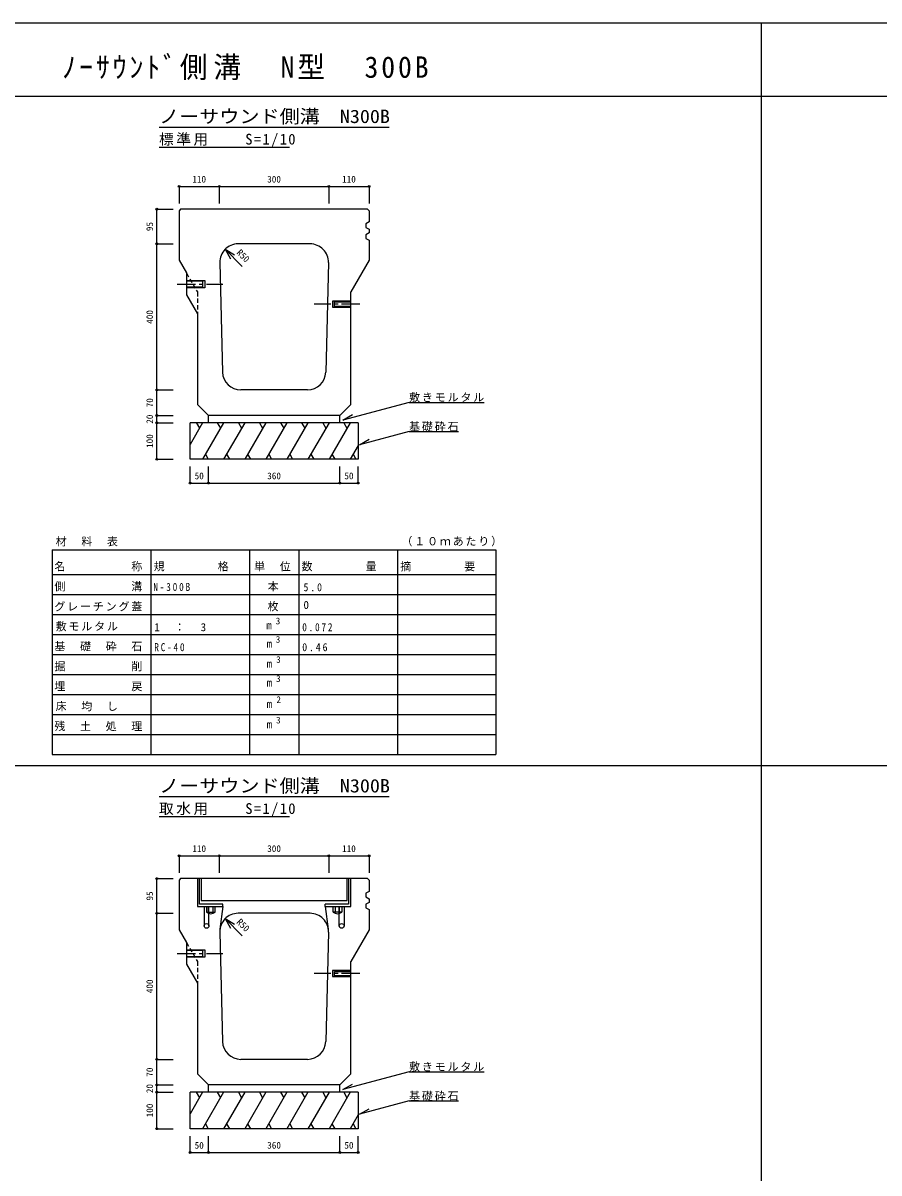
# Model space of a CAD drawing. Units: millimetres at full size, sheet at 1:10. Extents: x -5796 to 2204, y -2745 to 2955.
# Drawn here: x -2483 to -140, y -194 to 2955 of the extents above; entities that cross this region are included whole.
import ezdxf
from ezdxf.enums import TextEntityAlignment as Align

# ---------------------------------------------------------------- set-up
doc = ezdxf.new("R2010")
doc.units = ezdxf.units.MM
doc.header["$LTSCALE"] = 10
doc.header["$PDMODE"] = 32
doc.header["$PDSIZE"] = 5
doc.linetypes.add('CHAIN1', pattern=[8, 5, -1, 1, -1])
doc.linetypes.add('DASHED1', pattern=[1.8, 1.2, -0.6])
doc.layers.add('0-0_通り芯', color=7, linetype='Continuous')
doc.styles.add('ＭＳ ゴシック', font='')
doc.styles.get('ＭＳ ゴシック').set_extended_font_data('MS Gothic')

msp = doc.modelspace()

# ---------------------------------------------------------------- linework, layer by layer
at = {"layer": '0-0_通り芯', "color": 2}
for p, q in [((-5795.87, 2955.18), (2204.13, 2955.18)), ((-462.53, 2955.18), (-462.53, -2744.82)), ((-5795.87, 2755.18), (2204.13, 2755.18)), ((-1981.37, 535.85), (-1981.37, 519.85)), ((-1975.37, 519.85), (-1975.37, 535.85)), ((-1963.37, 535.85), (-1963.37, 519.85)), ((-1957.37, 519.85), (-1957.37, 535.85)), ((-1634.37, 519.85), (-1634.37, 535.85)), ((-1628.37, 535.85), (-1628.37, 519.85)), ((-1616.37, 519.85), (-1616.37, 535.85)), ((-1981.37, 519.85), (-1957.37, 519.85))]:
    msp.add_line(p, q, dxfattribs=at)
at = {"layer": '0-0_通り芯'}
for p, q in [((-2110.87, 2670.18), (-1480.87, 2670.18)), ((-2110.87, 2615.18), (-1753.37, 2615.18)), ((-1426.1, 1916.23), (-1221.1, 1916.23)), ((-1565.87, 1860.18), (-2025.87, 1860.18)), ((-2025.87, 1760.18), (-2025.87, 1860.18)), ((-1991.82, 1860.18), (-2025.87, 1801.21)), ((-2009.45, 1860.76), (-2000.47, 1845.2)), ((-1934.08, 1860.18), (-1991.82, 1760.18)), ((-1975.87, 1860.18), (-1975.87, 1880.18)), ((-1951.38, 1860.18), (-1942.73, 1845.2)), ((-1876.35, 1860.18), (-1934.08, 1760.18)), ((-1893.65, 1860.18), (-1885, 1845.2)), ((-1818.61, 1860.18), (-1876.35, 1760.18)), ((-1835.91, 1860.18), (-1827.26, 1845.2)), ((-1760.88, 1860.18), (-1818.61, 1760.18)), ((-1778.18, 1860.18), (-1769.53, 1845.2)), ((-1703.14, 1860.18), (-1760.88, 1760.18)), ((-1720.44, 1860.18), (-1711.79, 1845.2)), ((-1645.41, 1860.18), (-1703.14, 1760.18)), ((-1662.71, 1860.18), (-1654.06, 1845.2)), ((-1587.67, 1860.18), (-1645.41, 1760.18)), ((-1615.87, 1860.18), (-1615.87, 1880.18)), ((-1604.97, 1860.18), (-1596.32, 1845.2)), ((-1565.87, 1860.18), (-1565.87, 1760.18)), ((-1426.1, 1836.43), (-1561.98, 1800.02)), ((-1426.1, 1836.43), (-1291.1, 1836.43)), ((-1565.87, 1797.95), (-1587.67, 1760.18)), ((-1561.98, 1800.02), (-1536, 1815.02)), ((-1983.9, 1773.9), (-1975.98, 1760.18)), ((-1926.16, 1773.9), (-1918.24, 1760.18)), ((-1868.43, 1773.9), (-1860.51, 1760.18)), ((-1810.69, 1773.9), (-1802.77, 1760.18)), ((-1752.96, 1773.9), (-1745.04, 1760.18)), ((-1695.22, 1773.9), (-1687.3, 1760.18)), ((-1637.49, 1773.9), (-1629.57, 1760.18)), ((-1579.75, 1773.9), (-1571.83, 1760.18)), ((-1565.87, 1760.18), (-2025.87, 1760.18)), ((-2403.37, 1512.73), (-1188.37, 1512.73)), ((-2403.37, 1512.73), (-2403.37, 1389.61)), ((-2133.37, 1512.73), (-2133.37, 1389.61)), ((-1863.37, 1512.73), (-1863.37, 1389.61)), ((-1728.37, 1512.73), (-1728.37, 1389.61)), ((-1458.37, 1512.73), (-1458.37, 1389.61)), ((-1188.37, 1512.73), (-1188.37, 1389.61)), ((-2403.37, 1444.33), (-1188.37, 1444.33)), ((-2403.37, 1389.61), (-1188.37, 1389.61)), ((-2403.37, 1389.61), (-2403.37, 951.85)), ((-2133.37, 1389.61), (-2133.37, 951.85)), ((-1863.37, 1389.61), (-1863.37, 951.85)), ((-1728.37, 1389.61), (-1728.37, 951.85)), ((-1458.37, 1389.61), (-1458.37, 951.85)), ((-1188.37, 1389.61), (-1188.37, 951.85)), ((-2403.37, 1334.89), (-1188.37, 1334.89)), ((-2403.37, 1280.17), (-1188.37, 1280.17)), ((-2403.37, 1225.45), (-1188.37, 1225.45)), ((-2403.37, 1170.73), (-1188.37, 1170.73)), ((-2403.37, 1116.01), (-1188.37, 1116.01)), ((-2403.37, 1061.29), (-1188.37, 1061.29)), ((-2403.37, 1006.57), (-1188.37, 1006.57)), ((-2403.37, 951.85), (-1188.37, 951.85)), ((-2317.87, 951.85), (-1408.87, 951.85)), ((-2110.87, 836.85), (-1480.87, 836.85)), ((-2110.87, 781.85), (-1753.37, 781.85)), ((-1995.87, 611.85), (-1995.87, 551.85)), ((-1595.87, 551.85), (-1595.87, 611.85)), ((-1995.87, 551.85), (-1595.87, 551.85)), ((-1426.1, 82.9), (-1221.1, 82.9)), ((-1975.87, 26.85), (-1975.87, 46.85)), ((-1615.87, 26.85), (-1615.87, 46.85)), ((-1565.87, 26.85), (-2025.87, 26.85)), ((-2025.87, -73.15), (-2025.87, 26.85)), ((-1991.82, 26.85), (-2025.87, -32.13)), ((-2009.45, 27.43), (-2000.47, 11.86)), ((-1934.08, 26.85), (-1991.82, -73.15)), ((-1951.38, 26.85), (-1942.73, 11.86)), ((-1876.35, 26.85), (-1934.08, -73.15)), ((-1893.65, 26.85), (-1885, 11.86)), ((-1818.61, 26.85), (-1876.35, -73.15)), ((-1835.91, 26.85), (-1827.26, 11.86)), ((-1760.88, 26.85), (-1818.61, -73.15)), ((-1778.18, 26.85), (-1769.53, 11.86)), ((-1703.14, 26.85), (-1760.88, -73.15)), ((-1720.44, 26.85), (-1711.79, 11.86)), ((-1645.41, 26.85), (-1703.14, -73.15)), ((-1662.71, 26.85), (-1654.06, 11.86)), ((-1587.67, 26.85), (-1645.41, -73.15)), ((-1604.97, 26.85), (-1596.32, 11.86)), ((-1565.87, 26.85), (-1565.87, -73.15)), ((-1426.1, 3.1), (-1561.98, -33.31)), ((-1426.1, 3.1), (-1291.1, 3.1)), ((-1561.98, -33.31), (-1536, -18.31)), ((-1983.9, -59.43), (-1975.98, -73.15)), ((-1926.16, -59.43), (-1918.24, -73.15)), ((-1868.43, -59.43), (-1860.51, -73.15)), ((-1810.69, -59.43), (-1802.77, -73.15)), ((-1752.96, -59.43), (-1745.04, -73.15)), ((-1695.22, -59.43), (-1687.3, -73.15)), ((-1637.49, -59.43), (-1629.57, -73.15)), ((-1565.87, -35.38), (-1587.67, -73.15)), ((-1579.75, -59.43), (-1571.83, -73.15)), ((-1565.87, -73.15), (-2025.87, -73.15))]:
    msp.add_line(p, q, dxfattribs=at)
at = {"layer": '0-0_通り芯', "color": 4}
for p, q in [((-2055.87, 2507.7), (-1945.87, 2507.7)), ((-2055.87, 2507.7), (-2055.87, 2461.19)), ((-1945.87, 2507.7), (-1945.87, 2461.19)), ((-1945.87, 2507.7), (-1645.87, 2507.7)), ((-1645.87, 2507.7), (-1645.87, 2461.19)), ((-1645.87, 2507.7), (-1535.87, 2507.7)), ((-1535.87, 2507.7), (-1535.87, 2461.19)), ((-2116.87, 2350.18), (-2116.87, 2445.18)), ((-2116.87, 2445.18), (-2071.87, 2445.18)), ((-2116.87, 2350.18), (-2071.87, 2350.18)), ((-2116.87, 1950.18), (-2116.87, 2350.18)), ((-1929.96, 2335.54), (-1903.97, 2320.54)), ((-1929.96, 2335.54), (-1914.96, 2309.56)), ((-1882.95, 2288.53), (-1929.96, 2335.54)), ((-2116.87, 1880.18), (-2116.87, 1950.18)), ((-2116.87, 1950.18), (-2071.87, 1950.18)), ((-2116.87, 1860.18), (-2116.87, 1880.18)), ((-2116.87, 1880.18), (-2071.87, 1880.18)), ((-2116.87, 1760.18), (-2116.87, 1860.18)), ((-2116.87, 1860.18), (-2071.87, 1860.18)), ((-2116.87, 1760.18), (-2071.87, 1760.18)), ((-2025.87, 1695.18), (-2025.87, 1740.18)), ((-1975.87, 1695.18), (-1975.87, 1740.18)), ((-1615.87, 1695.18), (-1615.87, 1740.18)), ((-1565.87, 1695.18), (-1565.87, 1740.18)), ((-2025.87, 1695.18), (-1975.87, 1695.18)), ((-1975.87, 1695.18), (-1615.87, 1695.18)), ((-1615.87, 1695.18), (-1565.87, 1695.18)), ((-5795.87, 921.85), (2204.13, 921.85)), ((-2055.87, 674.37), (-1945.87, 674.37)), ((-2055.87, 674.37), (-2055.87, 627.86)), ((-1945.87, 674.37), (-1945.87, 627.86)), ((-1945.87, 674.37), (-1645.87, 674.37)), ((-1645.87, 674.37), (-1645.87, 627.86)), ((-1645.87, 674.37), (-1535.87, 674.37)), ((-1535.87, 674.37), (-1535.87, 627.86)), ((-2116.87, 516.85), (-2116.87, 611.85)), ((-2116.87, 611.85), (-2071.87, 611.85)), ((-1999.87, 541.85), (-1999.87, 611.85)), ((-1591.87, 611.85), (-1591.87, 541.85)), ((-1585.87, 535.85), (-1585.87, 611.85)), ((-1935.87, 541.85), (-1999.87, 541.85)), ((-1987.37, 535.85), (-1987.37, 482.35)), ((-1974.37, 482.35), (-1974.37, 535.85)), ((-1935.87, 535.85), (-1935.87, 541.85)), ((-1591.87, 541.85), (-1655.87, 541.85)), ((-1655.87, 535.85), (-1655.87, 541.85)), ((-1655.87, 535.85), (-1585.87, 535.85)), ((-1617.37, 482.35), (-1617.37, 535.85)), ((-1604.37, 535.85), (-1604.37, 482.35)), ((-2116.87, 116.85), (-2116.87, 516.85)), ((-2116.87, 516.85), (-2071.87, 516.85)), ((-1929.96, 502.2), (-1903.97, 487.2)), ((-1929.96, 502.2), (-1914.96, 476.22)), ((-1882.95, 455.2), (-1929.96, 502.2)), ((-2116.87, 46.85), (-2116.87, 116.85)), ((-2116.87, 116.85), (-2071.87, 116.85)), ((-2116.87, 26.85), (-2116.87, 46.85)), ((-2116.87, 46.85), (-2071.87, 46.85)), ((-2116.87, -73.15), (-2116.87, 26.85)), ((-2116.87, 26.85), (-2071.87, 26.85)), ((-2116.87, -73.15), (-2071.87, -73.15)), ((-2025.87, -138.15), (-2025.87, -93.15)), ((-1975.87, -138.15), (-1975.87, -93.15)), ((-1615.87, -138.15), (-1615.87, -93.15)), ((-1565.87, -138.15), (-1565.87, -93.15)), ((-2025.87, -138.15), (-1975.87, -138.15)), ((-1975.87, -138.15), (-1615.87, -138.15)), ((-1615.87, -138.15), (-1565.87, -138.15))]:
    msp.add_line(p, q, dxfattribs=at)
at = {"layer": '0-0_通り芯', "color": 3}
for p, q in [((-2051.87, 2445.18), (-2055.87, 2441.18)), ((-2055.87, 2441.18), (-2055.87, 2305.18)), ((-1539.87, 2445.18), (-2051.87, 2445.18)), ((-1539.87, 2445.18), (-1535.87, 2441.18)), ((-1535.87, 2441.18), (-1535.87, 2410.18)), ((-1535.87, 2390.18), (-1535.87, 2380.18)), ((-1697.13, 2350.18), (-1894.6, 2350.18)), ((-2055.87, 2305.18), (-2035.87, 2270.54)), ((-1535.87, 2305.18), (-1585.87, 2218.58)), ((-1944.58, 2298.93), (-1937.08, 1998.93)), ((-1647.15, 2298.93), (-1654.65, 1998.93)), ((-1585.87, 1910.18), (-1585.87, 2218.58)), ((-2005.87, 2158.58), (-2005.87, 1910.18)), ((-1704.63, 1950.18), (-1887.1, 1950.18)), ((-1615.87, 1880.18), (-1585.87, 1910.18)), ((-2051.87, 611.85), (-2055.87, 607.85)), ((-2055.87, 607.85), (-2055.87, 471.85)), ((-1539.87, 611.85), (-2051.87, 611.85)), ((-1535.87, 607.85), (-1539.87, 611.85)), ((-1535.87, 607.85), (-1539.87, 611.85)), ((-1935.87, 535.85), (-1944.16, 473.44)), ((-1655.87, 535.85), (-1647.57, 473.44)), ((-1535.87, 556.85), (-1535.87, 546.85)), ((-1697.13, 516.85), (-1894.6, 516.85)), ((-1535.87, 526.85), (-1535.87, 471.85)), ((-2055.87, 471.85), (-2035.87, 437.21)), ((-1944.58, 465.6), (-1937.08, 165.6)), ((-1647.15, 465.6), (-1654.65, 165.6)), ((-1535.87, 471.85), (-1585.87, 385.25)), ((-1585.87, 76.85), (-1585.87, 385.25)), ((-2005.87, 325.25), (-2005.87, 76.85)), ((-1704.63, 116.85), (-1887.1, 116.85)), ((-1615.87, 46.85), (-1585.87, 76.85))]:
    msp.add_line(p, q, dxfattribs=at)
at = {"layer": '0-0_通り芯', "linetype": 'CHAIN1'}
for p, q in [((-2060.87, 2240.18), (-1935.87, 2240.18)), ((-1560.87, 2185.18), (-1685.87, 2185.18)), ((-2060.87, 406.85), (-1935.87, 406.85)), ((-1560.87, 351.85), (-1685.87, 351.85))]:
    msp.add_line(p, q, dxfattribs=at)
at = {"layer": '0-0_通り芯', "color": 3, "linetype": 'DASHED1'}
for p, q in [((-2005.87, 2218.58), (-2005.87, 2158.58)), ((-2005.87, 385.25), (-2005.87, 325.25))]:
    msp.add_line(p, q, dxfattribs=at)
at = {"layer": '0-0_通り芯', "color": 3}
for points in [[(-1535.87, 2410.18), (-1544.87, 2405.18), (-1544.87, 2395.18), (-1535.87, 2390.18)], [(-1535.87, 2380.18), (-1544.87, 2375.18), (-1544.87, 2365.18)], [(-1544.87, 2365.18), (-1535.87, 2360.18), (-1535.87, 2305.18)], [(-2035.87, 2270.54), (-2035.87, 2210.54), (-2005.87, 2158.58)], [(-1615.87, 1880.18), (-1975.87, 1880.18), (-2005.87, 1910.18)], [(-1535.87, 607.85), (-1535.87, 576.85), (-1544.87, 571.85), (-1544.87, 561.85), (-1535.87, 556.85)], [(-1535.87, 546.85), (-1544.87, 541.85), (-1544.87, 531.85), (-1535.87, 526.85)], [(-2035.87, 437.21), (-2035.87, 377.21), (-2005.87, 325.25)], [(-1615.87, 46.85), (-1975.87, 46.85), (-2005.87, 76.85)]]:
    msp.add_lwpolyline(points, dxfattribs=at)
at = {"layer": '0-0_通り芯', "color": 3, "linetype": 'DASHED1'}
for points in [[(-2035.87, 2270.54), (-2005.87, 2218.58), (-2005.87, 2158.58)], [(-2035.87, 437.21), (-2005.87, 385.25), (-2005.87, 325.25)]]:
    msp.add_lwpolyline(points, dxfattribs=at)
at = {"layer": '0-0_通り芯'}
for points in [[(-2035.87, 2250.18), (-1985.87, 2250.18), (-1985.87, 2230.18), (-2035.87, 2230.18)], [(-2035.87, 2232.18), (-1990.87, 2232.18), (-1990.87, 2248.18), (-2035.87, 2248.18)], [(-1585.87, 2193.18), (-1635.87, 2193.18), (-1635.87, 2177.18), (-1585.87, 2177.18)], [(-1585.87, 2179.18), (-1630.87, 2179.18), (-1630.87, 2191.18), (-1585.87, 2191.18)], [(-1426.1, 1916.23), (-1607.61, 1867.6), (-1581.62, 1882.6)], [(-2035.87, 416.85), (-1985.87, 416.85), (-1985.87, 396.85), (-2035.87, 396.85)], [(-2035.87, 398.85), (-1990.87, 398.85), (-1990.87, 414.85), (-2035.87, 414.85)], [(-1585.87, 359.85), (-1635.87, 359.85), (-1635.87, 343.85), (-1585.87, 343.85)], [(-1585.87, 345.85), (-1630.87, 345.85), (-1630.87, 357.85), (-1585.87, 357.85)], [(-1426.1, 82.9), (-1607.61, 34.26), (-1581.62, 49.26)]]:
    msp.add_lwpolyline(points, dxfattribs=at)
at = {"layer": '0-0_通り芯', "color": 4}
msp.add_lwpolyline([(-2005.87, 611.85), (-2005.87, 535.85), (-1935.87, 535.85)], dxfattribs=at)
at = {"layer": '0-0_通り芯', "color": 2}
msp.add_lwpolyline([(-1610.37, 535.85), (-1610.37, 519.85), (-1634.37, 519.85)], dxfattribs=at)
at = {"layer": '0-0_通り芯', "color": 4}
for centre in [(-1980.87, 482.35), (-1610.87, 482.35)]:
    msp.add_circle(centre, 6.5, dxfattribs=at)
at = {"layer": '0-0_通り芯', "color": 3}
for centre, start, end in [((-1894.6, 2300.18), 90, 181.43209), ((-1697.13, 2300.18), 358.56801, 90), ((-1887.1, 2000.18), 181.43209, 270), ((-1704.63, 2000.18), 270, 358.56801), ((-1894.6, 466.85), 90, 181.43209), ((-1697.13, 466.85), 358.56801, 90), ((-1887.1, 166.85), 181.43209, 270), ((-1704.63, 166.85), 270, 358.56801)]:
    msp.add_arc(centre, 50, start, end, dxfattribs=at)
at = {"layer": '0-0_通り芯', "color": 2}
for centre in [(-1969.37, 535.85), (-1622.37, 535.85)]:
    msp.add_arc(centre, 20, 233.1301, 306.8699, dxfattribs=at)
at = {"layer": '0-0_通り芯', "color": 4}
for p in [(-2055.87, 2507.7), (-1945.87, 2507.7), (-1645.87, 2507.7), (-1535.87, 2507.7), (-2116.87, 2445.18), (-2116.87, 2350.18), (-2116.87, 1950.18), (-2116.87, 1880.18), (-2116.87, 1860.18), (-2116.87, 1760.18), (-2025.87, 1695.18), (-1975.87, 1695.18), (-1615.87, 1695.18), (-1565.87, 1695.18), (-2055.87, 674.37), (-1945.87, 674.37), (-1645.87, 674.37), (-1535.87, 674.37), (-2116.87, 611.85), (-2116.87, 516.85), (-2116.87, 116.85), (-2116.87, 46.85), (-2116.87, 26.85), (-2116.87, -73.15), (-2025.87, -138.15), (-1975.87, -138.15), (-1615.87, -138.15), (-1565.87, -138.15)]:
    msp.add_point(p, dxfattribs=at)

# ---------------------------------------------------------------- texts
at = {"layer": '0-0_通り芯', "color": 3, "style": 'ＭＳ ゴシック', "width": 1.1}
for p in [(-2110.87, 2670.18), (-2110.87, 836.85)]:
    msp.add_text('ノーサウンド側溝\u3000N300B', height=36.66, dxfattribs=at).set_placement(p, align=Align.BOTTOM_LEFT)
at = {"layer": '0-0_通り芯', "color": 4, "style": 'ＭＳ ゴシック'}
for s, p in [('110', (-2019.62, 2512.7)), ('300', (-1814.62, 2512.7)), ('110', (-1609.62, 2512.7)), ('50', (-2013.37, 1700.18)), ('360', (-1814.62, 1700.18)), ('50', (-1603.37, 1700.18)), ('3', (-1791.34, 1302.79)), ('3', (-1791.34, 1252.17)), ('3', (-1790.17, 1197.11)), ('3', (-1790.44, 1144.85)), ('2', (-1789.54, 1087.33)), ('3', (-1790.44, 1031.24)), ('110', (-2019.62, 679.37)), ('300', (-1814.62, 679.37)), ('110', (-1609.62, 679.37)), ('50', (-2013.37, -133.15)), ('360', (-1814.62, -133.15)), ('50', (-1603.37, -133.15))]:
    msp.add_text(s, height=18.33, dxfattribs=at).set_placement(p, align=Align.BOTTOM_LEFT)
for s, rotation, p in [('95', 90, (-2121.87, 2385.18)), ('R50', 315, (-1903.97, 2320.54)), ('400', 90, (-2121.87, 2131.43)), ('70', 90, (-2121.87, 1902.68)), ('20', 90, (-2121.87, 1857.68)), ('100', 90, (-2121.87, 1791.43)), ('95', 90, (-2121.87, 551.85)), ('R50', 315, (-1903.97, 487.2)), ('400', 90, (-2121.87, 298.1)), ('70', 90, (-2121.87, 69.35)), ('20', 90, (-2121.87, 24.35)), ('100', 90, (-2121.87, -41.9))]:
    msp.add_text(s, height=18.33, rotation=rotation, dxfattribs=at).set_placement(p, align=Align.BOTTOM_LEFT)
at = {"layer": '0-0_通り芯', "style": 'ＭＳ ゴシック'}
for s, p in [('0', (-1715.37, 1343.83)), ('m', (-1817.44, 1288.43)), ('m', (-1816.54, 1237.81)), ('m', (-1816.54, 1183.09)), ('m', (-1816.54, 1131.11)), ('m', (-1816.45, 1072.97)), ('m', (-1816.27, 1016.88))]:
    msp.add_text(s, height=21.99, dxfattribs=at).set_placement(p, align=Align.BOTTOM_LEFT)
at = {"layer": '0-0_通り芯', "color": 2, "insert": (-2375.86, 2798.68), "char_height": 58.65, "attachment_point": 7, "style": 'ＭＳ ゴシック'}
msp.add_mtext('\\T1.21;\\W0.95;ﾉｰｻｳﾝﾄﾞ側溝\u3000N型\u3000300B', dxfattribs=at)
at = {"layer": '0-0_通り芯', "attachment_point": 7, "style": 'ＭＳ ゴシック'}
for s, insert, char_height in [('\\T1.18;標準用\u3000\u3000S=1/10', (-2110.87, 2615.18), 29.33), ('\\T1.17;敷きモルタル', (-1426.1, 1916.23), 21.99), ('\\T1.17;基礎砕石', (-1426.1, 1836.43), 21.99), ('\\T1.17;材\u3000料\u3000表', (-2393.87, 1521.67), 21.99), ('\\T1.17;（１０ｍあたり）', (-1447.11, 1521.67), 21.99), ('\\T1.17;名\u3000\u3000\u3000\u3000\u3000称', (-2397.37, 1453.27), 21.99), ('\\T1.17;規\u3000\u3000\u3000\u3000格', (-2125.62, 1453.27), 21.99), ('\\T1.17;単\u3000位', (-1850.37, 1453.27), 21.99), ('\\T1.17;数\u3000\u3000\u3000\u3000量', (-1720.62, 1453.27), 21.99), ('\\T1.17;摘\u3000\u3000\u3000\u3000要', (-1450.62, 1453.27), 21.99), ('\\T1.17;側\u3000\u3000\u3000\u3000\u3000溝', (-2397.37, 1398.55), 21.99), ('\\T1.39;\\W0.85;N-300B', (-2126.62, 1399.34), 21.99), ('\\T1.17;\u3000本', (-1848.62, 1398.55), 21.99), ('\\T1.38;\\W0.9;5.0', (-1715.37, 1398.55), 21.99), ('\\T1.17;グレーチング蓋', (-2397.37, 1343.83), 21.99), ('\\T1.17;\u3000枚', (-1848.62, 1343.83), 21.99), ('\\T1.17;敷モルタル', (-2393.87, 1289.11), 21.99), ('\\T1.21;1\u3000：\u30003', (-2123.87, 1289.11), 21.99), ('\\T1.38;\\W0.85;0.072', (-1718.87, 1289.11), 21.99), ('\\T1.17;基\u3000礎\u3000砕\u3000石', (-2397.37, 1234.39), 21.99), ('\\T1.38;\\W0.85;RC-40', (-2123.87, 1234.39), 21.99), ('\\T1.38;\\W0.9;0.46', (-1718.87, 1234.39), 21.99), ('\\T1.17;掘\u3000\u3000\u3000\u3000\u3000削', (-2397.37, 1179.67), 21.99), ('\\T1.17;埋\u3000\u3000\u3000\u3000\u3000戻', (-2397.37, 1124.95), 21.99), ('\\T1.17;床\u3000均\u3000し', (-2393.87, 1070.23), 21.99), ('\\T1.17;残\u3000土\u3000処\u3000理', (-2397.37, 1015.51), 21.99), ('\\T1.18;取水用\u3000\u3000S=1/10', (-2110.87, 781.85), 29.33), ('\\T1.17;敷きモルタル', (-1426.1, 82.9), 21.99), ('\\T1.17;基礎砕石', (-1426.1, 3.1), 21.99)]:
    msp.add_mtext(s, dxfattribs=dict(at, insert=insert, char_height=char_height))

doc.saveas('drawing.dxf')
